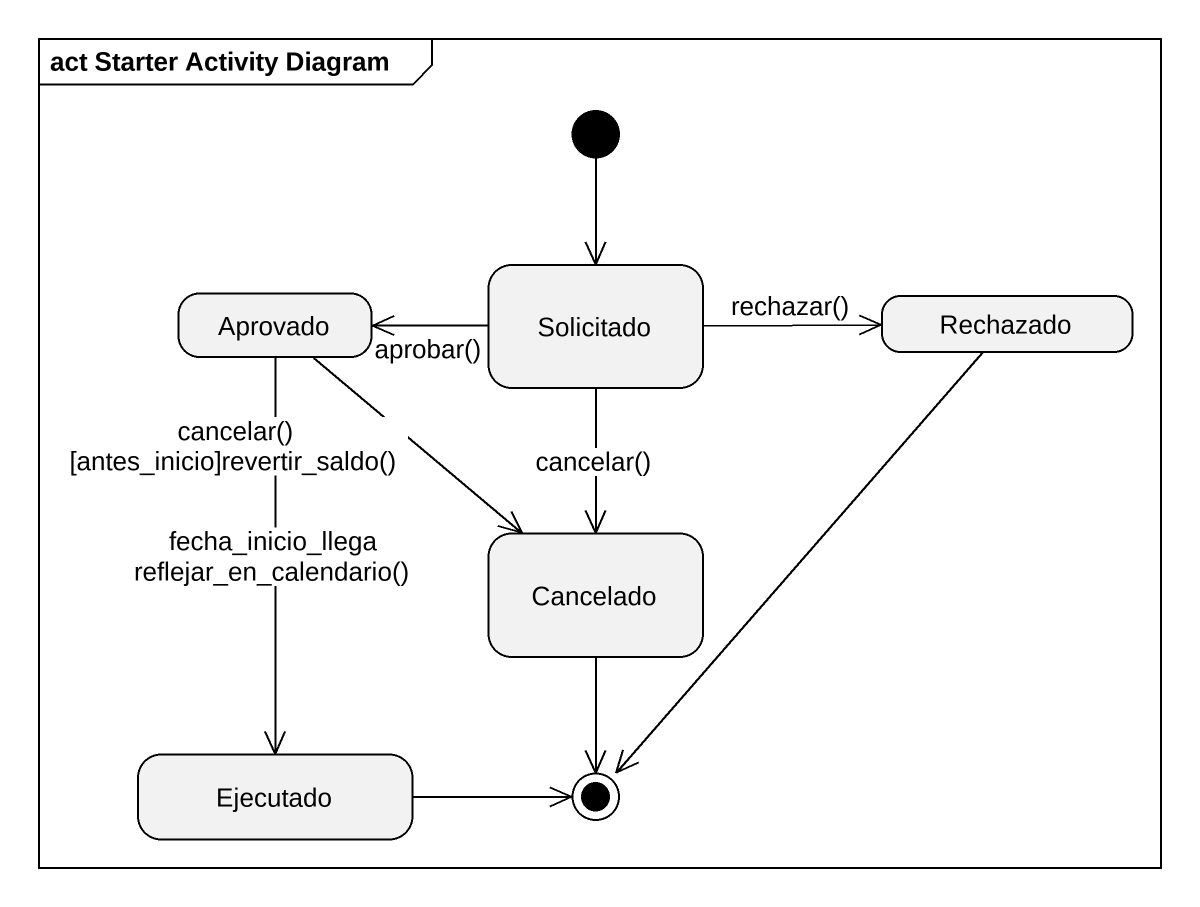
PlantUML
@startuml
mainframe act Starter Activity Diagram
hide empty description
state Solicitado
state Aprovado
state Rechazado
state Cancelado
state Ejecutado
[*] --> Solicitado
Solicitado -left-> Aprovado : aprobar()
Solicitado -right-> Rechazado : rechazar()
Solicitado --> Cancelado : cancelar()
Aprovado --> Cancelado : cancelar() [antes_inicio]revertir_saldo()
Aprovado --> Ejecutado : fecha_inicio_llega reflejar_en_calendario()
Rechazado --> [*]
Cancelado --> [*]
Ejecutado -right-> [*]
@enduml
